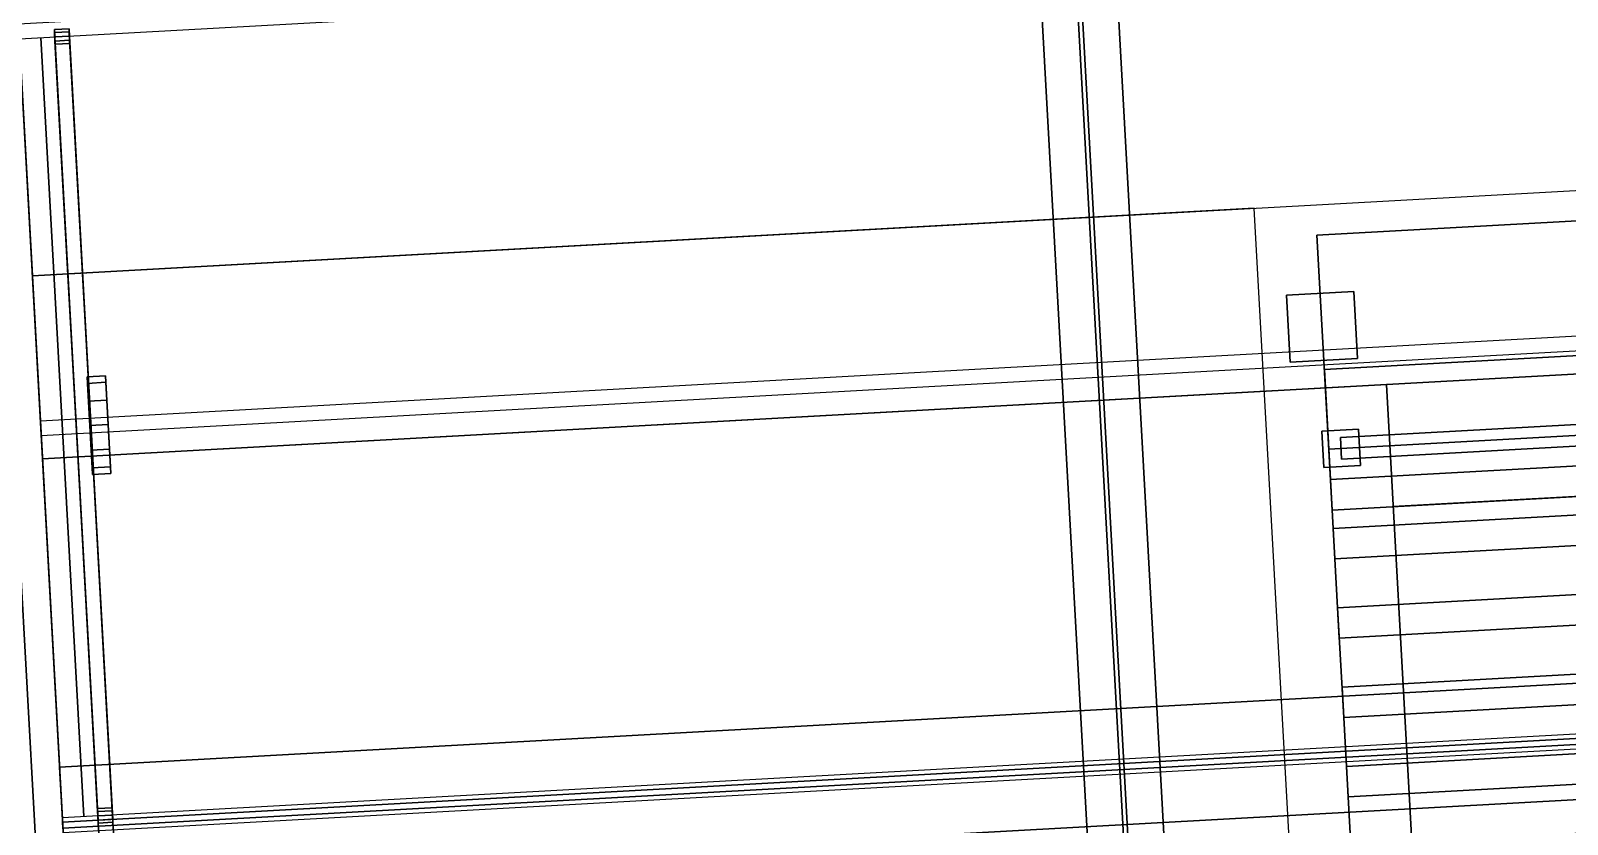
# Model space of a CAD drawing. Header units: millimetres. Extents: x -2005 to 6910, y -1718 to 7197.
# Drawn here: x -196 to 2315, y 2597 to 3895 of the extents above; entities that cross this region are included whole.
import ezdxf

# ---------------------------------------------------------------- set-up
doc = ezdxf.new("R2010")
doc.units = ezdxf.units.MM
for name, color, linetype in [('embedded_beam_4', 7, 'Continuous'), ('embedded_beam_5', 7, 'Continuous'), ('embedded_beam_6', 7, 'Continuous'), ('exposed_roof_member', 7, 'Continuous'), ('fourth_floor_steel_deck', 7, 'Continuous'), ('hatch_ladder', 7, 'Continuous'), ('open_roof_hatch', 7, 'Continuous'), ('primary_fourth_floor_floor_EW', 7, 'Continuous'), ('roof_cable_tray', 7, 'Continuous'), ('roof_parapet', 7, 'Continuous'), ('roof_slab', 7, 'Continuous'), ('tank_bosses_W', 7, 'Continuous'), ('tank_panels_W', 7, 'Continuous'), ('tank_ribs_W', 7, 'Continuous'), ('timber_access_frame', 7, 'Continuous'), ('timber_landing', 7, 'Continuous'), ('timber_stair_treads', 7, 'Continuous')]:
    doc.layers.add(name, color=color, linetype=linetype)

msp = doc.modelspace()

# ---------------------------------------------------------------- linework, layer by layer
at = {"layer": 'embedded_beam_4'}
msp.add_3dface([(-142.9, 2584.1, 24820), (5049.2, 2871.1, 24820), (5047.9, 2895.1, 24820), (-144.2, 2608, 24820)], dxfattribs=at)
at = {"layer": 'embedded_beam_5'}
msp.add_3dface([(-178.8, 3233.1, 24820), (5013.3, 3520.1, 24820), (5012, 3544.1, 24820), (-180.1, 3257, 24820)], dxfattribs=at)
at = {"layer": 'embedded_beam_6'}
msp.add_3dface([(-214.6, 3882.1, 24820), (4977.4, 4169.1, 24820), (4976.1, 4193.1, 24820), (-216, 3906, 24820)], dxfattribs=at)
at = {"layer": 'exposed_roof_member'}
for points in [[(1668.3, 92.2, 24682), (1793.1, 99.1, 24682), (1506, 5291.2, 24682), (1381.2, 5284.3, 24682)], [(1793.1, 99.1, 24673), (1668.3, 92.2, 24673), (1381.2, 5284.3, 24673), (1506, 5291.2, 24673)], [(1668.3, 92.2, 24825), (1793.1, 99.1, 24825), (1506, 5291.2, 24825), (1381.2, 5284.3, 24825)], [(1793.1, 99.1, 24816), (1668.3, 92.2, 24816), (1381.2, 5284.3, 24816), (1506, 5291.2, 24816)], [(1668.3, 92.2, 24673), (1668.3, 92.2, 24682), (1381.2, 5284.3, 24682), (1381.2, 5284.3, 24673)], [(1668.3, 92.2, 24816), (1668.3, 92.2, 24825), (1381.2, 5284.3, 24825), (1381.2, 5284.3, 24816)], [(1727.2, 95.5, 24816), (1734.2, 95.9, 24816), (1447.1, 5288, 24816), (1440.1, 5287.6, 24816)], [(1734.2, 95.9, 24682), (1727.2, 95.5, 24682), (1440.1, 5287.6, 24682), (1447.1, 5288, 24682)], [(1727.2, 95.5, 24682), (1727.2, 95.5, 24816), (1440.1, 5287.6, 24816), (1440.1, 5287.6, 24682)], [(1734.2, 95.9, 24816), (1734.2, 95.9, 24682), (1447.1, 5288, 24682), (1447.1, 5288, 24816)], [(1793.1, 99.1, 24682), (1793.1, 99.1, 24673), (1506, 5291.2, 24673), (1506, 5291.2, 24682)], [(1793.1, 99.1, 24825), (1793.1, 99.1, 24816), (1506, 5291.2, 24816), (1506, 5291.2, 24825)]]:
    msp.add_3dface(points, dxfattribs=at)
at = {"layer": 'fourth_floor_steel_deck'}
for points in [[(-193.2, 3494.7, 20725), (4998.8, 3781.7, 20725), (4905, 5479.1, 20725), (-287.1, 5192.1, 20725)], [(-93.9, 1697.4, 20725), (1903.1, 1807.8, 20725), (1803.7, 3605.1, 20725), (-193.2, 3494.7, 20725)]]:
    msp.add_3dface(points, dxfattribs=at)
at = {"layer": 'hatch_ladder'}
for points in [[(1944.7, 3229.8, 22742.5), (1946.6, 3194.8, 22742.5), (2975, 3251.7, 22742.5), (2973.1, 3286.6, 22742.5)], [(1946.6, 3194.8, 22707.5), (1944.7, 3229.8, 22707.5), (2973.1, 3286.6, 22707.5), (2975, 3251.7, 22707.5)], [(1944.7, 3229.8, 22707.5), (1944.7, 3229.8, 22742.5), (2973.1, 3286.6, 22742.5), (2973.1, 3286.6, 22707.5)], [(1944.7, 3229.8, 23022.5), (1946.6, 3194.8, 23022.5), (2975, 3251.7, 23022.5), (2973.1, 3286.6, 23022.5)], [(1946.6, 3194.8, 22987.5), (1944.7, 3229.8, 22987.5), (2973.1, 3286.6, 22987.5), (2975, 3251.7, 22987.5)], [(1944.7, 3229.8, 22987.5), (1944.7, 3229.8, 23022.5), (2973.1, 3286.6, 23022.5), (2973.1, 3286.6, 22987.5)], [(1944.7, 3229.8, 23302.5), (1946.6, 3194.8, 23302.5), (2975, 3251.7, 23302.5), (2973.1, 3286.6, 23302.5)], [(1946.6, 3194.8, 23267.5), (1944.7, 3229.8, 23267.5), (2973.1, 3286.6, 23267.5), (2975, 3251.7, 23267.5)], [(1944.7, 3229.8, 23267.5), (1944.7, 3229.8, 23302.5), (2973.1, 3286.6, 23302.5), (2973.1, 3286.6, 23267.5)], [(1944.7, 3229.8, 23582.5), (1946.6, 3194.8, 23582.5), (2975, 3251.7, 23582.5), (2973.1, 3286.6, 23582.5)], [(1946.6, 3194.8, 23547.5), (1944.7, 3229.8, 23547.5), (2973.1, 3286.6, 23547.5), (2975, 3251.7, 23547.5)], [(1944.7, 3229.8, 23547.5), (1944.7, 3229.8, 23582.5), (2973.1, 3286.6, 23582.5), (2973.1, 3286.6, 23547.5)], [(1944.7, 3229.8, 23862.5), (1946.6, 3194.8, 23862.5), (2975, 3251.7, 23862.5), (2973.1, 3286.6, 23862.5)], [(1946.6, 3194.8, 23827.5), (1944.7, 3229.8, 23827.5), (2973.1, 3286.6, 23827.5), (2975, 3251.7, 23827.5)], [(1944.7, 3229.8, 23827.5), (1944.7, 3229.8, 23862.5), (2973.1, 3286.6, 23862.5), (2973.1, 3286.6, 23827.5)], [(1944.7, 3229.8, 24142.5), (1946.6, 3194.8, 24142.5), (2975, 3251.7, 24142.5), (2973.1, 3286.6, 24142.5)], [(1946.6, 3194.8, 24107.5), (1944.7, 3229.8, 24107.5), (2973.1, 3286.6, 24107.5), (2975, 3251.7, 24107.5)], [(1944.7, 3229.8, 24107.5), (1944.7, 3229.8, 24142.5), (2973.1, 3286.6, 24142.5), (2973.1, 3286.6, 24107.5)], [(1944.7, 3229.8, 24422.5), (1946.6, 3194.8, 24422.5), (2975, 3251.7, 24422.5), (2973.1, 3286.6, 24422.5)], [(1946.6, 3194.8, 24387.5), (1944.7, 3229.8, 24387.5), (2973.1, 3286.6, 24387.5), (2975, 3251.7, 24387.5)], [(1944.7, 3229.8, 24387.5), (1944.7, 3229.8, 24422.5), (2973.1, 3286.6, 24422.5), (2973.1, 3286.6, 24387.5)], [(1944.7, 3229.8, 24702.5), (1946.6, 3194.8, 24702.5), (2975, 3251.7, 24702.5), (2973.1, 3286.6, 24702.5)], [(1946.6, 3194.8, 24667.5), (1944.7, 3229.8, 24667.5), (2973.1, 3286.6, 24667.5), (2975, 3251.7, 24667.5)], [(1944.7, 3229.8, 24667.5), (1944.7, 3229.8, 24702.5), (2973.1, 3286.6, 24702.5), (2973.1, 3286.6, 24667.5)], [(1944.7, 3229.8, 24982.5), (1946.6, 3194.8, 24982.5), (2975, 3251.7, 24982.5), (2973.1, 3286.6, 24982.5)], [(1946.6, 3194.8, 24947.5), (1944.7, 3229.8, 24947.5), (2973.1, 3286.6, 24947.5), (2975, 3251.7, 24947.5)], [(1944.7, 3229.8, 24947.5), (1944.7, 3229.8, 24982.5), (2973.1, 3286.6, 24982.5), (2973.1, 3286.6, 24947.5)], [(1917.3, 3180.7, 22575), (1914, 3240.6, 22575), (1973.9, 3243.9, 22575), (1977.2, 3184, 22575)], [(1917.3, 3180.7, 25000), (1977.2, 3184, 25000), (1973.9, 3243.9, 25000), (1914, 3240.6, 25000)], [(1973.9, 3243.9, 22575), (1914, 3240.6, 22575), (1914, 3240.6, 25000), (1973.9, 3243.9, 25000)], [(1914, 3240.6, 22575), (1917.3, 3180.7, 22575), (1917.3, 3180.7, 25000), (1914, 3240.6, 25000)], [(1946.6, 3194.8, 22742.5), (1946.6, 3194.8, 22707.5), (2975, 3251.7, 22707.5), (2975, 3251.7, 22742.5)], [(1946.6, 3194.8, 23022.5), (1946.6, 3194.8, 22987.5), (2975, 3251.7, 22987.5), (2975, 3251.7, 23022.5)], [(1946.6, 3194.8, 23302.5), (1946.6, 3194.8, 23267.5), (2975, 3251.7, 23267.5), (2975, 3251.7, 23302.5)], [(1946.6, 3194.8, 23582.5), (1946.6, 3194.8, 23547.5), (2975, 3251.7, 23547.5), (2975, 3251.7, 23582.5)], [(1946.6, 3194.8, 23862.5), (1946.6, 3194.8, 23827.5), (2975, 3251.7, 23827.5), (2975, 3251.7, 23862.5)], [(1946.6, 3194.8, 24142.5), (1946.6, 3194.8, 24107.5), (2975, 3251.7, 24107.5), (2975, 3251.7, 24142.5)], [(1946.6, 3194.8, 24422.5), (1946.6, 3194.8, 24387.5), (2975, 3251.7, 24387.5), (2975, 3251.7, 24422.5)], [(1946.6, 3194.8, 24702.5), (1946.6, 3194.8, 24667.5), (2975, 3251.7, 24667.5), (2975, 3251.7, 24702.5)], [(1946.6, 3194.8, 24982.5), (1946.6, 3194.8, 24947.5), (2975, 3251.7, 24947.5), (2975, 3251.7, 24982.5)], [(1977.2, 3184, 22575), (1973.9, 3243.9, 22575), (1973.9, 3243.9, 25000), (1977.2, 3184, 25000)], [(1944.7, 3229.8, 22742.5), (1944.7, 3229.8, 22707.5), (1946.6, 3194.8, 22707.5), (1946.6, 3194.8, 22742.5)], [(1944.7, 3229.8, 23022.5), (1944.7, 3229.8, 22987.5), (1946.6, 3194.8, 22987.5), (1946.6, 3194.8, 23022.5)], [(1944.7, 3229.8, 23302.5), (1944.7, 3229.8, 23267.5), (1946.6, 3194.8, 23267.5), (1946.6, 3194.8, 23302.5)], [(1944.7, 3229.8, 23582.5), (1944.7, 3229.8, 23547.5), (1946.6, 3194.8, 23547.5), (1946.6, 3194.8, 23582.5)], [(1944.7, 3229.8, 23862.5), (1944.7, 3229.8, 23827.5), (1946.6, 3194.8, 23827.5), (1946.6, 3194.8, 23862.5)], [(1944.7, 3229.8, 24142.5), (1944.7, 3229.8, 24107.5), (1946.6, 3194.8, 24107.5), (1946.6, 3194.8, 24142.5)], [(1944.7, 3229.8, 24422.5), (1944.7, 3229.8, 24387.5), (1946.6, 3194.8, 24387.5), (1946.6, 3194.8, 24422.5)], [(1944.7, 3229.8, 24702.5), (1944.7, 3229.8, 24667.5), (1946.6, 3194.8, 24667.5), (1946.6, 3194.8, 24702.5)], [(1944.7, 3229.8, 24982.5), (1944.7, 3229.8, 24947.5), (1946.6, 3194.8, 24947.5), (1946.6, 3194.8, 24982.5)], [(1917.3, 3180.7, 22575), (1977.2, 3184, 22575), (1977.2, 3184, 25000), (1917.3, 3180.7, 25000)]]:
    msp.add_3dface(points, dxfattribs=at)
at = {"layer": 'open_roof_hatch'}
msp.add_3dface([(2097.3, 1918.7, 25030), (3095.7, 1973.9, 25030), (3029.5, 3172.1, 26200), (2031, 3116.9, 26200)], dxfattribs=at)
at = {"layer": 'primary_fourth_floor_floor_EW'}
for points in [[(-148.8, 2690.9, 20235), (-138.3, 2501.2, 20235), (5053.8, 2788.3, 20235), (5043.3, 2978, 20235)], [(-138.3, 2501.2, 20215), (-148.8, 2690.9, 20215), (5043.3, 2978, 20215), (5053.8, 2788.3, 20215)], [(-148.8, 2690.9, 20215), (-148.8, 2690.9, 20235), (5043.3, 2978, 20235), (5043.3, 2978, 20215)], [(-148.8, 2690.9, 20725), (-138.3, 2501.2, 20725), (5053.8, 2788.3, 20725), (5043.3, 2978, 20725)], [(-138.3, 2501.2, 20705), (-148.8, 2690.9, 20705), (5043.3, 2978, 20705), (5053.8, 2788.3, 20705)], [(-148.8, 2690.9, 20705), (-148.8, 2690.9, 20725), (5043.3, 2978, 20725), (5043.3, 2978, 20705)], [(-143.8, 2601, 20705), (-143.3, 2591, 20705), (5048.8, 2878.1, 20705), (5048.3, 2888.1, 20705)], [(-143.3, 2591, 20235), (-143.8, 2601, 20235), (5048.3, 2888.1, 20235), (5048.8, 2878.1, 20235)], [(-143.8, 2601, 20235), (-143.8, 2601, 20705), (5048.3, 2888.1, 20705), (5048.3, 2888.1, 20235)], [(-143.3, 2591, 20705), (-143.3, 2591, 20235), (5048.8, 2878.1, 20235), (5048.8, 2878.1, 20705)], [(-138.3, 2501.2, 20235), (-138.3, 2501.2, 20215), (5053.8, 2788.3, 20215), (5053.8, 2788.3, 20235)], [(-138.3, 2501.2, 20725), (-138.3, 2501.2, 20705), (5053.8, 2788.3, 20705), (5053.8, 2788.3, 20725)], [(-148.8, 2690.9, 20235), (-148.8, 2690.9, 20215), (-138.3, 2501.2, 20215), (-138.3, 2501.2, 20235)], [(-148.8, 2690.9, 20725), (-148.8, 2690.9, 20705), (-138.3, 2501.2, 20705), (-138.3, 2501.2, 20725)], [(-143.8, 2601, 20705), (-143.8, 2601, 20235), (-143.3, 2591, 20235), (-143.3, 2591, 20705)]]:
    msp.add_3dface(points, dxfattribs=at)
at = {"layer": 'roof_cable_tray'}
for points in [[(-340, 5315.3, 25137.5), (-499.7, 5306.5, 25137.5), (-198.7, -137.2, 25137.5), (-39, -128.3, 25137.5)], [(-499.7, 5306.5, 25062.5), (-340, 5315.3, 25062.5), (-39, -128.3, 25062.5), (-198.7, -137.2, 25062.5)], [(-340, 5315.3, 25062.5), (-340, 5315.3, 25137.5), (-39, -128.3, 25137.5), (-39, -128.3, 25062.5)]]:
    msp.add_3dface(points, dxfattribs=at)
at = {"layer": 'roof_parapet'}
for points in [[(-649, -35.9, 25000), (-936.1, 5156.2, 25000), (-287.1, 5192.1, 25000), (0, 0, 25000)], [(-649, -35.9, 25550), (0, 0, 25550), (-287.1, 5192.1, 25550), (-936.1, 5156.2, 25550)], [(0, 0, 25000), (-287.1, 5192.1, 25000), (-287.1, 5192.1, 25550), (0, 0, 25550)]]:
    msp.add_3dface(points, dxfattribs=at)
at = {"layer": 'roof_slab'}
for points in [[(-176.7, 3195.1, 24825), (-287.1, 5192.1, 24825), (4905, 5479.1, 24825), (5015.4, 3482.2, 24825)], [(-176.7, 3195.1, 25000), (5015.4, 3482.2, 25000), (4905, 5479.1, 25000), (-287.1, 5192.1, 25000)], [(-287.1, 5192.1, 24825), (-176.7, 3195.1, 24825), (-176.7, 3195.1, 25000), (-287.1, 5192.1, 25000)], [(-176.7, 3195.1, 24825), (5015.4, 3482.2, 24825), (5015.4, 3482.2, 25000), (-176.7, 3195.1, 25000)], [(-99.4, 1797.3, 24825), (-176.7, 3195.1, 24825), (2020, 3316.6, 24825), (2097.3, 1918.7, 24825)], [(-99.4, 1797.3, 25000), (2097.3, 1918.7, 25000), (2020, 3316.6, 25000), (-176.7, 3195.1, 25000)], [(2020, 3316.6, 24825), (-176.7, 3195.1, 24825), (-176.7, 3195.1, 25000), (2020, 3316.6, 25000)], [(2097.3, 1918.7, 24825), (2020, 3316.6, 24825), (2020, 3316.6, 25000), (2097.3, 1918.7, 25000)], [(-176.7, 3195.1, 24825), (-99.4, 1797.3, 24825), (-99.4, 1797.3, 25000), (-176.7, 3195.1, 25000)]]:
    msp.add_3dface(points, dxfattribs=at)
at = {"layer": 'tank_bosses_W'}
for points in [[(-103.4, 3318.6, 21147.5), (-104, 3329.3, 21187.5), (-74, 3331, 21187.5), (-73.4, 3320.3, 21147.5)], [(-104, 3329.3, 21187.5), (-103.4, 3318.6, 21227.5), (-73.4, 3320.3, 21227.5), (-74, 3331, 21187.5)], [(-103.4, 3318.6, 22072.5), (-104, 3329.3, 22112.5), (-74, 3331, 22112.5), (-73.4, 3320.3, 22072.5)], [(-104, 3329.3, 22112.5), (-103.4, 3318.6, 22152.5), (-73.4, 3320.3, 22152.5), (-74, 3331, 22112.5)], [(-103.4, 3318.6, 22997.5), (-104, 3329.3, 23037.5), (-74, 3331, 23037.5), (-73.4, 3320.3, 22997.5)], [(-104, 3329.3, 23037.5), (-103.4, 3318.6, 23077.5), (-73.4, 3320.3, 23077.5), (-74, 3331, 23037.5)], [(-103.4, 3318.6, 23922.5), (-104, 3329.3, 23962.5), (-74, 3331, 23962.5), (-73.4, 3320.3, 23922.5)], [(-104, 3329.3, 23962.5), (-103.4, 3318.6, 24002.5), (-73.4, 3320.3, 24002.5), (-74, 3331, 23962.5)], [(-95.7, 3180.3, 21227.5), (-103.4, 3318.6, 21227.5), (-104, 3329.3, 21187.5)], [(-95.7, 3180.3, 21227.5), (-104, 3329.3, 21187.5), (-103.4, 3318.6, 21147.5)], [(-95.7, 3180.3, 22152.5), (-103.4, 3318.6, 22152.5), (-104, 3329.3, 22112.5)], [(-95.7, 3180.3, 22152.5), (-104, 3329.3, 22112.5), (-103.4, 3318.6, 22072.5)], [(-95.7, 3180.3, 23077.5), (-103.4, 3318.6, 23077.5), (-104, 3329.3, 23037.5)], [(-95.7, 3180.3, 23077.5), (-104, 3329.3, 23037.5), (-103.4, 3318.6, 22997.5)], [(-95.7, 3180.3, 24002.5), (-103.4, 3318.6, 24002.5), (-104, 3329.3, 23962.5)], [(-95.7, 3180.3, 24002.5), (-104, 3329.3, 23962.5), (-103.4, 3318.6, 23922.5)], [(-101.8, 3289.4, 21118.2), (-103.4, 3318.6, 21147.5), (-73.4, 3320.3, 21147.5), (-71.8, 3291.1, 21118.2)], [(-103.4, 3318.6, 21227.5), (-101.8, 3289.4, 21256.8), (-71.8, 3291.1, 21256.8), (-73.4, 3320.3, 21227.5)], [(-101.8, 3289.4, 22043.2), (-103.4, 3318.6, 22072.5), (-73.4, 3320.3, 22072.5), (-71.8, 3291.1, 22043.2)], [(-103.4, 3318.6, 22152.5), (-101.8, 3289.4, 22181.8), (-71.8, 3291.1, 22181.8), (-73.4, 3320.3, 22152.5)], [(-101.8, 3289.4, 22968.2), (-103.4, 3318.6, 22997.5), (-73.4, 3320.3, 22997.5), (-71.8, 3291.1, 22968.2)], [(-103.4, 3318.6, 23077.5), (-101.8, 3289.4, 23106.8), (-71.8, 3291.1, 23106.8), (-73.4, 3320.3, 23077.5)], [(-101.8, 3289.4, 23893.2), (-103.4, 3318.6, 23922.5), (-73.4, 3320.3, 23922.5), (-71.8, 3291.1, 23893.2)], [(-103.4, 3318.6, 24002.5), (-101.8, 3289.4, 24031.8), (-71.8, 3291.1, 24031.8), (-73.4, 3320.3, 24002.5)], [(-95.7, 3180.3, 21227.5), (-101.8, 3289.4, 21256.8), (-103.4, 3318.6, 21227.5)], [(-95.7, 3180.3, 21227.5), (-103.4, 3318.6, 21147.5), (-101.8, 3289.4, 21118.2)], [(-95.7, 3180.3, 22152.5), (-101.8, 3289.4, 22181.8), (-103.4, 3318.6, 22152.5)], [(-95.7, 3180.3, 22152.5), (-103.4, 3318.6, 22072.5), (-101.8, 3289.4, 22043.2)], [(-95.7, 3180.3, 23077.5), (-101.8, 3289.4, 23106.8), (-103.4, 3318.6, 23077.5)], [(-95.7, 3180.3, 23077.5), (-103.4, 3318.6, 22997.5), (-101.8, 3289.4, 22968.2)], [(-95.7, 3180.3, 24002.5), (-101.8, 3289.4, 24031.8), (-103.4, 3318.6, 24002.5)], [(-95.7, 3180.3, 24002.5), (-103.4, 3318.6, 23922.5), (-101.8, 3289.4, 23893.2)], [(-65.2, 3171.2, 21187.5), (-73.4, 3320.3, 21147.5), (-74, 3331, 21187.5)], [(-65.2, 3171.2, 21187.5), (-74, 3331, 21187.5), (-73.4, 3320.3, 21227.5)], [(-65.2, 3171.2, 22112.5), (-73.4, 3320.3, 22072.5), (-74, 3331, 22112.5)], [(-65.2, 3171.2, 22112.5), (-74, 3331, 22112.5), (-73.4, 3320.3, 22152.5)], [(-65.2, 3171.2, 23037.5), (-73.4, 3320.3, 22997.5), (-74, 3331, 23037.5)], [(-65.2, 3171.2, 23037.5), (-74, 3331, 23037.5), (-73.4, 3320.3, 23077.5)], [(-65.2, 3171.2, 23962.5), (-73.4, 3320.3, 23922.5), (-74, 3331, 23962.5)], [(-65.2, 3171.2, 23962.5), (-74, 3331, 23962.5), (-73.4, 3320.3, 24002.5)], [(-65.2, 3171.2, 21187.5), (-71.8, 3291.1, 21118.2), (-73.4, 3320.3, 21147.5)], [(-65.2, 3171.2, 21187.5), (-73.4, 3320.3, 21227.5), (-71.8, 3291.1, 21256.8)], [(-65.2, 3171.2, 22112.5), (-71.8, 3291.1, 22043.2), (-73.4, 3320.3, 22072.5)], [(-65.2, 3171.2, 22112.5), (-73.4, 3320.3, 22152.5), (-71.8, 3291.1, 22181.8)], [(-65.2, 3171.2, 23037.5), (-71.8, 3291.1, 22968.2), (-73.4, 3320.3, 22997.5)], [(-65.2, 3171.2, 23037.5), (-73.4, 3320.3, 23077.5), (-71.8, 3291.1, 23106.8)], [(-65.2, 3171.2, 23962.5), (-71.8, 3291.1, 23893.2), (-73.4, 3320.3, 23922.5)], [(-65.2, 3171.2, 23962.5), (-73.4, 3320.3, 24002.5), (-71.8, 3291.1, 24031.8)], [(-99.5, 3249.5, 21107.5), (-101.8, 3289.4, 21118.2), (-71.8, 3291.1, 21118.2), (-69.6, 3251.1, 21107.5)], [(-101.8, 3289.4, 21256.8), (-99.5, 3249.5, 21267.5), (-69.6, 3251.1, 21267.5), (-71.8, 3291.1, 21256.8)], [(-99.5, 3249.5, 22032.5), (-101.8, 3289.4, 22043.2), (-71.8, 3291.1, 22043.2), (-69.6, 3251.1, 22032.5)], [(-101.8, 3289.4, 22181.8), (-99.5, 3249.5, 22192.5), (-69.6, 3251.1, 22192.5), (-71.8, 3291.1, 22181.8)], [(-99.5, 3249.5, 22957.5), (-101.8, 3289.4, 22968.2), (-71.8, 3291.1, 22968.2), (-69.6, 3251.1, 22957.5)], [(-101.8, 3289.4, 23106.8), (-99.5, 3249.5, 23117.5), (-69.6, 3251.1, 23117.5), (-71.8, 3291.1, 23106.8)], [(-99.5, 3249.5, 23882.5), (-101.8, 3289.4, 23893.2), (-71.8, 3291.1, 23893.2), (-69.6, 3251.1, 23882.5)], [(-101.8, 3289.4, 24031.8), (-99.5, 3249.5, 24042.5), (-69.6, 3251.1, 24042.5), (-71.8, 3291.1, 24031.8)], [(-65.2, 3171.2, 21187.5), (-69.6, 3251.1, 21107.5), (-71.8, 3291.1, 21118.2)], [(-65.2, 3171.2, 21187.5), (-71.8, 3291.1, 21256.8), (-69.6, 3251.1, 21267.5)], [(-65.2, 3171.2, 22112.5), (-69.6, 3251.1, 22032.5), (-71.8, 3291.1, 22043.2)], [(-65.2, 3171.2, 22112.5), (-71.8, 3291.1, 22181.8), (-69.6, 3251.1, 22192.5)], [(-65.2, 3171.2, 23037.5), (-69.6, 3251.1, 22957.5), (-71.8, 3291.1, 22968.2)], [(-65.2, 3171.2, 23037.5), (-71.8, 3291.1, 23106.8), (-69.6, 3251.1, 23117.5)], [(-65.2, 3171.2, 23962.5), (-69.6, 3251.1, 23882.5), (-71.8, 3291.1, 23893.2)], [(-65.2, 3171.2, 23962.5), (-71.8, 3291.1, 24031.8), (-69.6, 3251.1, 24042.5)], [(-95.7, 3180.3, 21227.5), (-99.5, 3249.5, 21267.5), (-101.8, 3289.4, 21256.8)], [(-95.7, 3180.3, 21227.5), (-101.8, 3289.4, 21118.2), (-99.5, 3249.5, 21107.5)], [(-95.7, 3180.3, 22152.5), (-99.5, 3249.5, 22192.5), (-101.8, 3289.4, 22181.8)], [(-95.7, 3180.3, 22152.5), (-101.8, 3289.4, 22043.2), (-99.5, 3249.5, 22032.5)], [(-95.7, 3180.3, 23077.5), (-99.5, 3249.5, 23117.5), (-101.8, 3289.4, 23106.8)], [(-95.7, 3180.3, 23077.5), (-101.8, 3289.4, 22968.2), (-99.5, 3249.5, 22957.5)], [(-95.7, 3180.3, 24002.5), (-99.5, 3249.5, 24042.5), (-101.8, 3289.4, 24031.8)], [(-95.7, 3180.3, 24002.5), (-101.8, 3289.4, 23893.2), (-99.5, 3249.5, 23882.5)], [(-97.3, 3209.5, 21118.2), (-99.5, 3249.5, 21107.5), (-69.6, 3251.1, 21107.5), (-67.4, 3211.2, 21118.2)], [(-99.5, 3249.5, 21267.5), (-97.3, 3209.5, 21256.8), (-67.4, 3211.2, 21256.8), (-69.6, 3251.1, 21267.5)], [(-97.3, 3209.5, 22043.2), (-99.5, 3249.5, 22032.5), (-69.6, 3251.1, 22032.5), (-67.4, 3211.2, 22043.2)], [(-99.5, 3249.5, 22192.5), (-97.3, 3209.5, 22181.8), (-67.4, 3211.2, 22181.8), (-69.6, 3251.1, 22192.5)], [(-97.3, 3209.5, 22968.2), (-99.5, 3249.5, 22957.5), (-69.6, 3251.1, 22957.5), (-67.4, 3211.2, 22968.2)], [(-99.5, 3249.5, 23117.5), (-97.3, 3209.5, 23106.8), (-67.4, 3211.2, 23106.8), (-69.6, 3251.1, 23117.5)], [(-97.3, 3209.5, 23893.2), (-99.5, 3249.5, 23882.5), (-69.6, 3251.1, 23882.5), (-67.4, 3211.2, 23893.2)], [(-99.5, 3249.5, 24042.5), (-97.3, 3209.5, 24031.8), (-67.4, 3211.2, 24031.8), (-69.6, 3251.1, 24042.5)], [(-95.7, 3180.3, 21227.5), (-97.3, 3209.5, 21256.8), (-99.5, 3249.5, 21267.5)], [(-95.7, 3180.3, 21227.5), (-99.5, 3249.5, 21107.5), (-97.3, 3209.5, 21118.2)], [(-95.7, 3180.3, 22152.5), (-97.3, 3209.5, 22181.8), (-99.5, 3249.5, 22192.5)], [(-95.7, 3180.3, 22152.5), (-99.5, 3249.5, 22032.5), (-97.3, 3209.5, 22043.2)], [(-95.7, 3180.3, 23077.5), (-97.3, 3209.5, 23106.8), (-99.5, 3249.5, 23117.5)], [(-95.7, 3180.3, 23077.5), (-99.5, 3249.5, 22957.5), (-97.3, 3209.5, 22968.2)], [(-95.7, 3180.3, 24002.5), (-97.3, 3209.5, 24031.8), (-99.5, 3249.5, 24042.5)], [(-95.7, 3180.3, 24002.5), (-99.5, 3249.5, 23882.5), (-97.3, 3209.5, 23893.2)], [(-65.2, 3171.2, 21187.5), (-67.4, 3211.2, 21118.2), (-69.6, 3251.1, 21107.5)], [(-65.2, 3171.2, 21187.5), (-69.6, 3251.1, 21267.5), (-67.4, 3211.2, 21256.8)], [(-65.2, 3171.2, 22112.5), (-67.4, 3211.2, 22043.2), (-69.6, 3251.1, 22032.5)], [(-65.2, 3171.2, 22112.5), (-69.6, 3251.1, 22192.5), (-67.4, 3211.2, 22181.8)], [(-65.2, 3171.2, 23037.5), (-67.4, 3211.2, 22968.2), (-69.6, 3251.1, 22957.5)], [(-65.2, 3171.2, 23037.5), (-69.6, 3251.1, 23117.5), (-67.4, 3211.2, 23106.8)], [(-65.2, 3171.2, 23962.5), (-67.4, 3211.2, 23893.2), (-69.6, 3251.1, 23882.5)], [(-65.2, 3171.2, 23962.5), (-69.6, 3251.1, 24042.5), (-67.4, 3211.2, 24031.8)], [(-95.7, 3180.3, 21147.5), (-97.3, 3209.5, 21118.2), (-67.4, 3211.2, 21118.2), (-65.8, 3181.9, 21147.5)], [(-97.3, 3209.5, 21256.8), (-95.7, 3180.3, 21227.5), (-65.8, 3181.9, 21227.5), (-67.4, 3211.2, 21256.8)], [(-95.7, 3180.3, 22072.5), (-97.3, 3209.5, 22043.2), (-67.4, 3211.2, 22043.2), (-65.8, 3181.9, 22072.5)], [(-97.3, 3209.5, 22181.8), (-95.7, 3180.3, 22152.5), (-65.8, 3181.9, 22152.5), (-67.4, 3211.2, 22181.8)], [(-95.7, 3180.3, 22997.5), (-97.3, 3209.5, 22968.2), (-67.4, 3211.2, 22968.2), (-65.8, 3181.9, 22997.5)], [(-97.3, 3209.5, 23106.8), (-95.7, 3180.3, 23077.5), (-65.8, 3181.9, 23077.5), (-67.4, 3211.2, 23106.8)], [(-95.7, 3180.3, 23922.5), (-97.3, 3209.5, 23893.2), (-67.4, 3211.2, 23893.2), (-65.8, 3181.9, 23922.5)], [(-97.3, 3209.5, 24031.8), (-95.7, 3180.3, 24002.5), (-65.8, 3181.9, 24002.5), (-67.4, 3211.2, 24031.8)], [(-95.7, 3180.3, 21227.5), (-97.3, 3209.5, 21118.2), (-95.7, 3180.3, 21147.5)], [(-95.7, 3180.3, 22152.5), (-97.3, 3209.5, 22043.2), (-95.7, 3180.3, 22072.5)], [(-95.7, 3180.3, 23077.5), (-97.3, 3209.5, 22968.2), (-95.7, 3180.3, 22997.5)], [(-95.7, 3180.3, 24002.5), (-97.3, 3209.5, 23893.2), (-95.7, 3180.3, 23922.5)], [(-65.2, 3171.2, 21187.5), (-65.8, 3181.9, 21147.5), (-67.4, 3211.2, 21118.2)], [(-65.2, 3171.2, 21187.5), (-67.4, 3211.2, 21256.8), (-65.8, 3181.9, 21227.5)], [(-65.2, 3171.2, 22112.5), (-65.8, 3181.9, 22072.5), (-67.4, 3211.2, 22043.2)], [(-65.2, 3171.2, 22112.5), (-67.4, 3211.2, 22181.8), (-65.8, 3181.9, 22152.5)], [(-65.2, 3171.2, 23037.5), (-65.8, 3181.9, 22997.5), (-67.4, 3211.2, 22968.2)], [(-65.2, 3171.2, 23037.5), (-67.4, 3211.2, 23106.8), (-65.8, 3181.9, 23077.5)], [(-65.2, 3171.2, 23962.5), (-65.8, 3181.9, 23922.5), (-67.4, 3211.2, 23893.2)], [(-65.2, 3171.2, 23962.5), (-67.4, 3211.2, 24031.8), (-65.8, 3181.9, 24002.5)], [(-95.1, 3169.6, 21187.5), (-95.7, 3180.3, 21147.5), (-65.8, 3181.9, 21147.5), (-65.2, 3171.2, 21187.5)], [(-95.7, 3180.3, 21227.5), (-95.1, 3169.6, 21187.5), (-65.2, 3171.2, 21187.5), (-65.8, 3181.9, 21227.5)], [(-95.1, 3169.6, 22112.5), (-95.7, 3180.3, 22072.5), (-65.8, 3181.9, 22072.5), (-65.2, 3171.2, 22112.5)], [(-95.7, 3180.3, 22152.5), (-95.1, 3169.6, 22112.5), (-65.2, 3171.2, 22112.5), (-65.8, 3181.9, 22152.5)], [(-95.1, 3169.6, 23037.5), (-95.7, 3180.3, 22997.5), (-65.8, 3181.9, 22997.5), (-65.2, 3171.2, 23037.5)], [(-95.7, 3180.3, 23077.5), (-95.1, 3169.6, 23037.5), (-65.2, 3171.2, 23037.5), (-65.8, 3181.9, 23077.5)], [(-95.1, 3169.6, 23962.5), (-95.7, 3180.3, 23922.5), (-65.8, 3181.9, 23922.5), (-65.2, 3171.2, 23962.5)], [(-95.7, 3180.3, 24002.5), (-95.1, 3169.6, 23962.5), (-65.2, 3171.2, 23962.5), (-65.8, 3181.9, 24002.5)], [(-95.7, 3180.3, 21227.5), (-95.7, 3180.3, 21147.5), (-95.1, 3169.6, 21187.5)], [(-95.7, 3180.3, 22152.5), (-95.7, 3180.3, 22072.5), (-95.1, 3169.6, 22112.5)], [(-95.7, 3180.3, 23077.5), (-95.7, 3180.3, 22997.5), (-95.1, 3169.6, 23037.5)], [(-95.7, 3180.3, 24002.5), (-95.7, 3180.3, 23922.5), (-95.1, 3169.6, 23962.5)]]:
    msp.add_3dface(points, dxfattribs=at)
at = {"layer": 'tank_panels_W'}
for points in [[(-179.7, 3884, 20737), (-109.3, 2609.9, 20737), (-109.3, 2609.9, 21638), (-179.7, 3884, 21638)], [(-179.7, 3884, 21662), (-109.3, 2609.9, 21662), (-109.3, 2609.9, 22563), (-179.7, 3884, 22563)], [(-179.7, 3884, 22587), (-109.3, 2609.9, 22587), (-109.3, 2609.9, 23488), (-179.7, 3884, 23488)], [(-179.7, 3884, 23512), (-109.3, 2609.9, 23512), (-109.3, 2609.9, 24413), (-179.7, 3884, 24413)]]:
    msp.add_3dface(points, dxfattribs=at)
at = {"layer": 'tank_ribs_W'}
for points in [[(-157.4, 3897.3, 21638), (-156.1, 3873.3, 21638), (-132.1, 3874.6, 21638), (-133.4, 3898.6, 21638)], [(-157.4, 3897.3, 20737), (-133.4, 3898.6, 20737), (-132.1, 3874.6, 20737), (-156.1, 3873.3, 20737)], [(-157.4, 3897.3, 22563), (-156.1, 3873.3, 22563), (-132.1, 3874.6, 22563), (-133.4, 3898.6, 22563)], [(-157.4, 3897.3, 21662), (-133.4, 3898.6, 21662), (-132.1, 3874.6, 21662), (-156.1, 3873.3, 21662)], [(-157.4, 3897.3, 23488), (-156.1, 3873.3, 23488), (-132.1, 3874.6, 23488), (-133.4, 3898.6, 23488)], [(-157.4, 3897.3, 22587), (-133.4, 3898.6, 22587), (-132.1, 3874.6, 22587), (-156.1, 3873.3, 22587)], [(-157.4, 3897.3, 24413), (-156.1, 3873.3, 24413), (-132.1, 3874.6, 24413), (-133.4, 3898.6, 24413)], [(-157.4, 3897.3, 23512), (-133.4, 3898.6, 23512), (-132.1, 3874.6, 23512), (-156.1, 3873.3, 23512)], [(-156.1, 3873.3, 21638), (-157.4, 3897.3, 21638), (-157.4, 3897.3, 20737), (-156.1, 3873.3, 20737)], [(-156.1, 3873.3, 22563), (-157.4, 3897.3, 22563), (-157.4, 3897.3, 21662), (-156.1, 3873.3, 21662)], [(-156.1, 3873.3, 23488), (-157.4, 3897.3, 23488), (-157.4, 3897.3, 22587), (-156.1, 3873.3, 22587)], [(-156.1, 3873.3, 24413), (-157.4, 3897.3, 24413), (-157.4, 3897.3, 23512), (-156.1, 3873.3, 23512)], [(-133.2, 3893.5, 20746.8), (-132.4, 3879.7, 20727.2), (-156.4, 3878.4, 20727.2), (-157.1, 3892.2, 20746.8)], [(-133.2, 3893.5, 20746.8), (-157.1, 3892.2, 20746.8), (-86.7, 2618.1, 21647.8), (-62.7, 2619.5, 21647.8)], [(-132.4, 3879.7, 21647.8), (-133.2, 3893.5, 21628.2), (-157.1, 3892.2, 21628.2), (-156.4, 3878.4, 21647.8)], [(-157.1, 3892.2, 21628.2), (-133.2, 3893.5, 21628.2), (-62.7, 2619.5, 20727.2), (-86.7, 2618.1, 20727.2)], [(-133.2, 3893.5, 21671.8), (-132.4, 3879.7, 21652.2), (-156.4, 3878.4, 21652.2), (-157.1, 3892.2, 21671.8)], [(-133.2, 3893.5, 21671.8), (-157.1, 3892.2, 21671.8), (-86.7, 2618.1, 22572.8), (-62.7, 2619.5, 22572.8)], [(-132.4, 3879.7, 22572.8), (-133.2, 3893.5, 22553.2), (-157.1, 3892.2, 22553.2), (-156.4, 3878.4, 22572.8)], [(-157.1, 3892.2, 22553.2), (-133.2, 3893.5, 22553.2), (-62.7, 2619.5, 21652.2), (-86.7, 2618.1, 21652.2)], [(-133.2, 3893.5, 22596.8), (-132.4, 3879.7, 22577.2), (-156.4, 3878.4, 22577.2), (-157.1, 3892.2, 22596.8)], [(-133.2, 3893.5, 22596.8), (-157.1, 3892.2, 22596.8), (-86.7, 2618.1, 23497.8), (-62.7, 2619.5, 23497.8)], [(-132.4, 3879.7, 23497.8), (-133.2, 3893.5, 23478.2), (-157.1, 3892.2, 23478.2), (-156.4, 3878.4, 23497.8)], [(-157.1, 3892.2, 23478.2), (-133.2, 3893.5, 23478.2), (-62.7, 2619.5, 22577.2), (-86.7, 2618.1, 22577.2)], [(-133.2, 3893.5, 23521.8), (-132.4, 3879.7, 23502.2), (-156.4, 3878.4, 23502.2), (-157.1, 3892.2, 23521.8)], [(-133.2, 3893.5, 23521.8), (-157.1, 3892.2, 23521.8), (-86.7, 2618.1, 24422.8), (-62.7, 2619.5, 24422.8)], [(-132.4, 3879.7, 24422.8), (-133.2, 3893.5, 24403.2), (-157.1, 3892.2, 24403.2), (-156.4, 3878.4, 24422.8)], [(-157.1, 3892.2, 24403.2), (-133.2, 3893.5, 24403.2), (-62.7, 2619.5, 23502.2), (-86.7, 2618.1, 23502.2)], [(-133.4, 3898.6, 21638), (-132.1, 3874.6, 21638), (-132.1, 3874.6, 20737), (-133.4, 3898.6, 20737)], [(-133.4, 3898.6, 22563), (-132.1, 3874.6, 22563), (-132.1, 3874.6, 21662), (-133.4, 3898.6, 21662)], [(-133.4, 3898.6, 23488), (-132.1, 3874.6, 23488), (-132.1, 3874.6, 22587), (-133.4, 3898.6, 22587)], [(-133.4, 3898.6, 24413), (-132.1, 3874.6, 24413), (-132.1, 3874.6, 23512), (-133.4, 3898.6, 23512)], [(-132.4, 3879.7, 20727.2), (-133.2, 3893.5, 20746.8), (-62.7, 2619.5, 21647.8), (-61.9, 2605.6, 21628.2)], [(-133.2, 3893.5, 21628.2), (-132.4, 3879.7, 21647.8), (-61.9, 2605.6, 20746.8), (-62.7, 2619.5, 20727.2)], [(-132.4, 3879.7, 21652.2), (-133.2, 3893.5, 21671.8), (-62.7, 2619.5, 22572.8), (-61.9, 2605.6, 22553.2)], [(-133.2, 3893.5, 22553.2), (-132.4, 3879.7, 22572.8), (-61.9, 2605.6, 21671.8), (-62.7, 2619.5, 21652.2)], [(-132.4, 3879.7, 22577.2), (-133.2, 3893.5, 22596.8), (-62.7, 2619.5, 23497.8), (-61.9, 2605.6, 23478.2)], [(-133.2, 3893.5, 23478.2), (-132.4, 3879.7, 23497.8), (-61.9, 2605.6, 22596.8), (-62.7, 2619.5, 22577.2)], [(-132.4, 3879.7, 23502.2), (-133.2, 3893.5, 23521.8), (-62.7, 2619.5, 24422.8), (-61.9, 2605.6, 24403.2)], [(-133.2, 3893.5, 24403.2), (-132.4, 3879.7, 24422.8), (-61.9, 2605.6, 23521.8), (-62.7, 2619.5, 23502.2)], [(-157.1, 3892.2, 20746.8), (-156.4, 3878.4, 20727.2), (-85.9, 2604.3, 21628.2), (-86.7, 2618.1, 21647.8)], [(-156.4, 3878.4, 21647.8), (-157.1, 3892.2, 21628.2), (-86.7, 2618.1, 20727.2), (-85.9, 2604.3, 20746.8)], [(-157.1, 3892.2, 21671.8), (-156.4, 3878.4, 21652.2), (-85.9, 2604.3, 22553.2), (-86.7, 2618.1, 22572.8)], [(-156.4, 3878.4, 22572.8), (-157.1, 3892.2, 22553.2), (-86.7, 2618.1, 21652.2), (-85.9, 2604.3, 21671.8)], [(-157.1, 3892.2, 22596.8), (-156.4, 3878.4, 22577.2), (-85.9, 2604.3, 23478.2), (-86.7, 2618.1, 23497.8)], [(-156.4, 3878.4, 23497.8), (-157.1, 3892.2, 23478.2), (-86.7, 2618.1, 22577.2), (-85.9, 2604.3, 22596.8)], [(-157.1, 3892.2, 23521.8), (-156.4, 3878.4, 23502.2), (-85.9, 2604.3, 24403.2), (-86.7, 2618.1, 24422.8)], [(-156.4, 3878.4, 24422.8), (-157.1, 3892.2, 24403.2), (-86.7, 2618.1, 23502.2), (-85.9, 2604.3, 23521.8)], [(-132.8, 3886.6, 20749), (-132.8, 3886.6, 20725), (-156.7, 3885.3, 20725), (-156.7, 3885.3, 20749)], [(-132.8, 3886.6, 20749), (-156.7, 3885.3, 20749), (-86.3, 2611.2, 20749), (-62.3, 2612.5, 20749)], [(-156.7, 3885.3, 20725), (-132.8, 3886.6, 20725), (-62.3, 2612.5, 20725), (-86.3, 2611.2, 20725)], [(-156.7, 3885.3, 21650), (-132.8, 3886.6, 21650), (-132.8, 3886.6, 21626), (-156.7, 3885.3, 21626)], [(-86.3, 2611.2, 21650), (-62.3, 2612.5, 21650), (-132.8, 3886.6, 21650), (-156.7, 3885.3, 21650)], [(-62.3, 2612.5, 21626), (-86.3, 2611.2, 21626), (-156.7, 3885.3, 21626), (-132.8, 3886.6, 21626)], [(-132.8, 3886.6, 21674), (-132.8, 3886.6, 21650), (-156.7, 3885.3, 21650), (-156.7, 3885.3, 21674)], [(-132.8, 3886.6, 21674), (-156.7, 3885.3, 21674), (-86.3, 2611.2, 21674), (-62.3, 2612.5, 21674)], [(-156.7, 3885.3, 21650), (-132.8, 3886.6, 21650), (-62.3, 2612.5, 21650), (-86.3, 2611.2, 21650)], [(-156.7, 3885.3, 22575), (-132.8, 3886.6, 22575), (-132.8, 3886.6, 22551), (-156.7, 3885.3, 22551)], [(-86.3, 2611.2, 22575), (-62.3, 2612.5, 22575), (-132.8, 3886.6, 22575), (-156.7, 3885.3, 22575)], [(-62.3, 2612.5, 22551), (-86.3, 2611.2, 22551), (-156.7, 3885.3, 22551), (-132.8, 3886.6, 22551)], [(-132.8, 3886.6, 22599), (-132.8, 3886.6, 22575), (-156.7, 3885.3, 22575), (-156.7, 3885.3, 22599)], [(-132.8, 3886.6, 22599), (-156.7, 3885.3, 22599), (-86.3, 2611.2, 22599), (-62.3, 2612.5, 22599)], [(-156.7, 3885.3, 22575), (-132.8, 3886.6, 22575), (-62.3, 2612.5, 22575), (-86.3, 2611.2, 22575)], [(-156.7, 3885.3, 23500), (-132.8, 3886.6, 23500), (-132.8, 3886.6, 23476), (-156.7, 3885.3, 23476)], [(-86.3, 2611.2, 23500), (-62.3, 2612.5, 23500), (-132.8, 3886.6, 23500), (-156.7, 3885.3, 23500)], [(-62.3, 2612.5, 23476), (-86.3, 2611.2, 23476), (-156.7, 3885.3, 23476), (-132.8, 3886.6, 23476)], [(-132.8, 3886.6, 23524), (-132.8, 3886.6, 23500), (-156.7, 3885.3, 23500), (-156.7, 3885.3, 23524)], [(-132.8, 3886.6, 23524), (-156.7, 3885.3, 23524), (-86.3, 2611.2, 23524), (-62.3, 2612.5, 23524)], [(-156.7, 3885.3, 23500), (-132.8, 3886.6, 23500), (-62.3, 2612.5, 23500), (-86.3, 2611.2, 23500)], [(-156.7, 3885.3, 24425), (-132.8, 3886.6, 24425), (-132.8, 3886.6, 24401), (-156.7, 3885.3, 24401)], [(-86.3, 2611.2, 24425), (-62.3, 2612.5, 24425), (-132.8, 3886.6, 24425), (-156.7, 3885.3, 24425)], [(-62.3, 2612.5, 24401), (-86.3, 2611.2, 24401), (-156.7, 3885.3, 24401), (-132.8, 3886.6, 24401)], [(-156.7, 3885.3, 20749), (-156.7, 3885.3, 20725), (-86.3, 2611.2, 20725), (-86.3, 2611.2, 20749)], [(-86.3, 2611.2, 21626), (-86.3, 2611.2, 21650), (-156.7, 3885.3, 21650), (-156.7, 3885.3, 21626)], [(-156.7, 3885.3, 21674), (-156.7, 3885.3, 21650), (-86.3, 2611.2, 21650), (-86.3, 2611.2, 21674)], [(-86.3, 2611.2, 22551), (-86.3, 2611.2, 22575), (-156.7, 3885.3, 22575), (-156.7, 3885.3, 22551)], [(-156.7, 3885.3, 22599), (-156.7, 3885.3, 22575), (-86.3, 2611.2, 22575), (-86.3, 2611.2, 22599)], [(-86.3, 2611.2, 23476), (-86.3, 2611.2, 23500), (-156.7, 3885.3, 23500), (-156.7, 3885.3, 23476)], [(-156.7, 3885.3, 23524), (-156.7, 3885.3, 23500), (-86.3, 2611.2, 23500), (-86.3, 2611.2, 23524)], [(-86.3, 2611.2, 24401), (-86.3, 2611.2, 24425), (-156.7, 3885.3, 24425), (-156.7, 3885.3, 24401)], [(-156.4, 3878.4, 20727.2), (-132.4, 3879.7, 20727.2), (-61.9, 2605.6, 21628.2), (-85.9, 2604.3, 21628.2)], [(-132.4, 3879.7, 21647.8), (-156.4, 3878.4, 21647.8), (-85.9, 2604.3, 20746.8), (-61.9, 2605.6, 20746.8)], [(-156.4, 3878.4, 21652.2), (-132.4, 3879.7, 21652.2), (-61.9, 2605.6, 22553.2), (-85.9, 2604.3, 22553.2)], [(-132.4, 3879.7, 22572.8), (-156.4, 3878.4, 22572.8), (-85.9, 2604.3, 21671.8), (-61.9, 2605.6, 21671.8)], [(-156.4, 3878.4, 22577.2), (-132.4, 3879.7, 22577.2), (-61.9, 2605.6, 23478.2), (-85.9, 2604.3, 23478.2)], [(-132.4, 3879.7, 23497.8), (-156.4, 3878.4, 23497.8), (-85.9, 2604.3, 22596.8), (-61.9, 2605.6, 22596.8)], [(-156.4, 3878.4, 23502.2), (-132.4, 3879.7, 23502.2), (-61.9, 2605.6, 24403.2), (-85.9, 2604.3, 24403.2)], [(-132.4, 3879.7, 24422.8), (-156.4, 3878.4, 24422.8), (-85.9, 2604.3, 23521.8), (-61.9, 2605.6, 23521.8)], [(-132.1, 3874.6, 21638), (-156.1, 3873.3, 21638), (-156.1, 3873.3, 20737), (-132.1, 3874.6, 20737)], [(-132.1, 3874.6, 22563), (-156.1, 3873.3, 22563), (-156.1, 3873.3, 21662), (-132.1, 3874.6, 21662)], [(-132.1, 3874.6, 23488), (-156.1, 3873.3, 23488), (-156.1, 3873.3, 22587), (-132.1, 3874.6, 22587)], [(-132.1, 3874.6, 24413), (-156.1, 3873.3, 24413), (-156.1, 3873.3, 23512), (-132.1, 3874.6, 23512)], [(-132.8, 3886.6, 20725), (-132.8, 3886.6, 20749), (-62.3, 2612.5, 20749), (-62.3, 2612.5, 20725)], [(-62.3, 2612.5, 21650), (-62.3, 2612.5, 21626), (-132.8, 3886.6, 21626), (-132.8, 3886.6, 21650)], [(-132.8, 3886.6, 21650), (-132.8, 3886.6, 21674), (-62.3, 2612.5, 21674), (-62.3, 2612.5, 21650)], [(-62.3, 2612.5, 22575), (-62.3, 2612.5, 22551), (-132.8, 3886.6, 22551), (-132.8, 3886.6, 22575)], [(-132.8, 3886.6, 22575), (-132.8, 3886.6, 22599), (-62.3, 2612.5, 22599), (-62.3, 2612.5, 22575)], [(-62.3, 2612.5, 23500), (-62.3, 2612.5, 23476), (-132.8, 3886.6, 23476), (-132.8, 3886.6, 23500)], [(-132.8, 3886.6, 23500), (-132.8, 3886.6, 23524), (-62.3, 2612.5, 23524), (-62.3, 2612.5, 23500)], [(-62.3, 2612.5, 24425), (-62.3, 2612.5, 24401), (-132.8, 3886.6, 24401), (-132.8, 3886.6, 24425)], [(-85.6, 2599.2, 20737), (-87, 2623.2, 20737), (-63, 2624.5, 20737), (-61.7, 2600.6, 20737)], [(-85.6, 2599.2, 21638), (-61.7, 2600.6, 21638), (-63, 2624.5, 21638), (-87, 2623.2, 21638)], [(-63, 2624.5, 20737), (-87, 2623.2, 20737), (-87, 2623.2, 21638), (-63, 2624.5, 21638)], [(-85.6, 2599.2, 21662), (-87, 2623.2, 21662), (-63, 2624.5, 21662), (-61.7, 2600.6, 21662)], [(-85.6, 2599.2, 22563), (-61.7, 2600.6, 22563), (-63, 2624.5, 22563), (-87, 2623.2, 22563)], [(-63, 2624.5, 21662), (-87, 2623.2, 21662), (-87, 2623.2, 22563), (-63, 2624.5, 22563)], [(-85.6, 2599.2, 22587), (-87, 2623.2, 22587), (-63, 2624.5, 22587), (-61.7, 2600.6, 22587)], [(-85.6, 2599.2, 23488), (-61.7, 2600.6, 23488), (-63, 2624.5, 23488), (-87, 2623.2, 23488)], [(-63, 2624.5, 22587), (-87, 2623.2, 22587), (-87, 2623.2, 23488), (-63, 2624.5, 23488)], [(-85.6, 2599.2, 23512), (-87, 2623.2, 23512), (-63, 2624.5, 23512), (-61.7, 2600.6, 23512)], [(-85.6, 2599.2, 24413), (-61.7, 2600.6, 24413), (-63, 2624.5, 24413), (-87, 2623.2, 24413)], [(-63, 2624.5, 23512), (-87, 2623.2, 23512), (-87, 2623.2, 24413), (-63, 2624.5, 24413)], [(-87, 2623.2, 20737), (-85.6, 2599.2, 20737), (-85.6, 2599.2, 21638), (-87, 2623.2, 21638)], [(-87, 2623.2, 21662), (-85.6, 2599.2, 21662), (-85.6, 2599.2, 22563), (-87, 2623.2, 22563)], [(-87, 2623.2, 22587), (-85.6, 2599.2, 22587), (-85.6, 2599.2, 23488), (-87, 2623.2, 23488)], [(-87, 2623.2, 23512), (-85.6, 2599.2, 23512), (-85.6, 2599.2, 24413), (-87, 2623.2, 24413)], [(-62.7, 2619.5, 21647.8), (-86.7, 2618.1, 21647.8), (-85.9, 2604.3, 21628.2), (-61.9, 2605.6, 21628.2)], [(-61.9, 2605.6, 20746.8), (-85.9, 2604.3, 20746.8), (-86.7, 2618.1, 20727.2), (-62.7, 2619.5, 20727.2)], [(-62.7, 2619.5, 22572.8), (-86.7, 2618.1, 22572.8), (-85.9, 2604.3, 22553.2), (-61.9, 2605.6, 22553.2)], [(-61.9, 2605.6, 21671.8), (-85.9, 2604.3, 21671.8), (-86.7, 2618.1, 21652.2), (-62.7, 2619.5, 21652.2)], [(-62.7, 2619.5, 23497.8), (-86.7, 2618.1, 23497.8), (-85.9, 2604.3, 23478.2), (-61.9, 2605.6, 23478.2)], [(-61.9, 2605.6, 22596.8), (-85.9, 2604.3, 22596.8), (-86.7, 2618.1, 22577.2), (-62.7, 2619.5, 22577.2)], [(-62.7, 2619.5, 24422.8), (-86.7, 2618.1, 24422.8), (-85.9, 2604.3, 24403.2), (-61.9, 2605.6, 24403.2)], [(-61.9, 2605.6, 23521.8), (-85.9, 2604.3, 23521.8), (-86.7, 2618.1, 23502.2), (-62.7, 2619.5, 23502.2)], [(-62.3, 2612.5, 20749), (-86.3, 2611.2, 20749), (-86.3, 2611.2, 20725), (-62.3, 2612.5, 20725)], [(-86.3, 2611.2, 21650), (-86.3, 2611.2, 21626), (-62.3, 2612.5, 21626), (-62.3, 2612.5, 21650)], [(-62.3, 2612.5, 21674), (-86.3, 2611.2, 21674), (-86.3, 2611.2, 21650), (-62.3, 2612.5, 21650)], [(-86.3, 2611.2, 22575), (-86.3, 2611.2, 22551), (-62.3, 2612.5, 22551), (-62.3, 2612.5, 22575)], [(-62.3, 2612.5, 22599), (-86.3, 2611.2, 22599), (-86.3, 2611.2, 22575), (-62.3, 2612.5, 22575)], [(-86.3, 2611.2, 23500), (-86.3, 2611.2, 23476), (-62.3, 2612.5, 23476), (-62.3, 2612.5, 23500)], [(-62.3, 2612.5, 23524), (-86.3, 2611.2, 23524), (-86.3, 2611.2, 23500), (-62.3, 2612.5, 23500)], [(-86.3, 2611.2, 24425), (-86.3, 2611.2, 24401), (-62.3, 2612.5, 24401), (-62.3, 2612.5, 24425)], [(-61.7, 2600.6, 20737), (-63, 2624.5, 20737), (-63, 2624.5, 21638), (-61.7, 2600.6, 21638)], [(-61.7, 2600.6, 21662), (-63, 2624.5, 21662), (-63, 2624.5, 22563), (-61.7, 2600.6, 22563)], [(-61.7, 2600.6, 22587), (-63, 2624.5, 22587), (-63, 2624.5, 23488), (-61.7, 2600.6, 23488)], [(-61.7, 2600.6, 23512), (-63, 2624.5, 23512), (-63, 2624.5, 24413), (-61.7, 2600.6, 24413)], [(-85.6, 2599.2, 20737), (-61.7, 2600.6, 20737), (-61.7, 2600.6, 21638), (-85.6, 2599.2, 21638)], [(-85.6, 2599.2, 21662), (-61.7, 2600.6, 21662), (-61.7, 2600.6, 22563), (-85.6, 2599.2, 22563)], [(-85.6, 2599.2, 22587), (-61.7, 2600.6, 22587), (-61.7, 2600.6, 23488), (-85.6, 2599.2, 23488)], [(-85.6, 2599.2, 23512), (-61.7, 2600.6, 23512), (-61.7, 2600.6, 24413), (-85.6, 2599.2, 24413)], [(-85.6, 2599.2, 21638), (-84.3, 2575.3, 21638), (-60.3, 2576.6, 21638), (-61.7, 2600.6, 21638)], [(-85.6, 2599.2, 20737), (-61.7, 2600.6, 20737), (-60.3, 2576.6, 20737), (-84.3, 2575.3, 20737)], [(-85.6, 2599.2, 21638), (-61.7, 2600.6, 21638), (-61.7, 2600.6, 20737), (-85.6, 2599.2, 20737)], [(-85.6, 2599.2, 22563), (-84.3, 2575.3, 22563), (-60.3, 2576.6, 22563), (-61.7, 2600.6, 22563)], [(-85.6, 2599.2, 21662), (-61.7, 2600.6, 21662), (-60.3, 2576.6, 21662), (-84.3, 2575.3, 21662)], [(-85.6, 2599.2, 22563), (-61.7, 2600.6, 22563), (-61.7, 2600.6, 21662), (-85.6, 2599.2, 21662)], [(-85.6, 2599.2, 23488), (-84.3, 2575.3, 23488), (-60.3, 2576.6, 23488), (-61.7, 2600.6, 23488)], [(-85.6, 2599.2, 22587), (-61.7, 2600.6, 22587), (-60.3, 2576.6, 22587), (-84.3, 2575.3, 22587)], [(-85.6, 2599.2, 23488), (-61.7, 2600.6, 23488), (-61.7, 2600.6, 22587), (-85.6, 2599.2, 22587)], [(-85.6, 2599.2, 24413), (-84.3, 2575.3, 24413), (-60.3, 2576.6, 24413), (-61.7, 2600.6, 24413)], [(-85.6, 2599.2, 23512), (-61.7, 2600.6, 23512), (-60.3, 2576.6, 23512), (-84.3, 2575.3, 23512)], [(-85.6, 2599.2, 24413), (-61.7, 2600.6, 24413), (-61.7, 2600.6, 23512), (-85.6, 2599.2, 23512)], [(-84.3, 2575.3, 21638), (-85.6, 2599.2, 21638), (-85.6, 2599.2, 20737), (-84.3, 2575.3, 20737)], [(-84.3, 2575.3, 22563), (-85.6, 2599.2, 22563), (-85.6, 2599.2, 21662), (-84.3, 2575.3, 21662)], [(-84.3, 2575.3, 23488), (-85.6, 2599.2, 23488), (-85.6, 2599.2, 22587), (-84.3, 2575.3, 22587)], [(-84.3, 2575.3, 24413), (-85.6, 2599.2, 24413), (-85.6, 2599.2, 23512), (-84.3, 2575.3, 23512)], [(-61.7, 2600.6, 21638), (-60.3, 2576.6, 21638), (-60.3, 2576.6, 20737), (-61.7, 2600.6, 20737)], [(-61.7, 2600.6, 22563), (-60.3, 2576.6, 22563), (-60.3, 2576.6, 21662), (-61.7, 2600.6, 21662)], [(-61.7, 2600.6, 23488), (-60.3, 2576.6, 23488), (-60.3, 2576.6, 22587), (-61.7, 2600.6, 22587)], [(-61.7, 2600.6, 24413), (-60.3, 2576.6, 24413), (-60.3, 2576.6, 23512), (-61.7, 2600.6, 23512)]]:
    msp.add_3dface(points, dxfattribs=at)
at = {"layer": 'timber_access_frame'}
for points in [[(1862.7, 3353, 20725), (1856.7, 3462.8, 20725), (1966.5, 3468.9, 20725), (1972.6, 3359, 20725)], [(1862.7, 3353, 22625), (1972.6, 3359, 22625), (1966.5, 3468.9, 22625), (1856.7, 3462.8, 22625)], [(1966.5, 3468.9, 20725), (1856.7, 3462.8, 20725), (1856.7, 3462.8, 22625), (1966.5, 3468.9, 22625)], [(1972.6, 3359, 20725), (1966.5, 3468.9, 20725), (1966.5, 3468.9, 22625), (1972.6, 3359, 22625)], [(1856.7, 3462.8, 20725), (1862.7, 3353, 20725), (1862.7, 3353, 22625), (1856.7, 3462.8, 22625)], [(1862.7, 3353, 20725), (1972.6, 3359, 20725), (1972.6, 3359, 22625), (1862.7, 3353, 22625)]]:
    msp.add_3dface(points, dxfattribs=at)
at = {"layer": 'timber_landing'}
for points in [[(1931.2, 3111.4, 22575), (1906.3, 3560.7, 22575), (3004.7, 3621.4, 22575), (3029.5, 3172.1, 22575)], [(1931.2, 3111.4, 22675), (3029.5, 3172.1, 22675), (3004.7, 3621.4, 22675), (1906.3, 3560.7, 22675)], [(3004.7, 3621.4, 22575), (1906.3, 3560.7, 22575), (1906.3, 3560.7, 22675), (3004.7, 3621.4, 22675)], [(1906.3, 3560.7, 22575), (1931.2, 3111.4, 22575), (1931.2, 3111.4, 22675), (1906.3, 3560.7, 22675)], [(1931.2, 3111.4, 22575), (3029.5, 3172.1, 22575), (3029.5, 3172.1, 22675), (1931.2, 3111.4, 22675)]]:
    msp.add_3dface(points, dxfattribs=at)
at = {"layer": 'timber_stair_treads'}
for points in [[(1928.4, 3161.3, 22475), (1918.5, 3341, 22475), (3016.8, 3401.7, 22475), (3026.7, 3222, 22475)], [(1928.4, 3161.3, 22530), (3026.7, 3222, 22530), (3016.8, 3401.7, 22530), (1918.5, 3341, 22530)], [(3016.8, 3401.7, 22475), (1918.5, 3341, 22475), (1918.5, 3341, 22530), (3016.8, 3401.7, 22530)], [(1918.5, 3341, 22475), (1928.4, 3161.3, 22475), (1928.4, 3161.3, 22530), (1918.5, 3341, 22530)], [(1935.6, 3031.5, 22300), (1925.7, 3211.2, 22300), (3024, 3271.9, 22300), (3033.9, 3092.2, 22300)], [(1935.6, 3031.5, 22355), (3033.9, 3092.2, 22355), (3024, 3271.9, 22355), (1925.7, 3211.2, 22355)], [(3024, 3271.9, 22300), (1925.7, 3211.2, 22300), (1925.7, 3211.2, 22355), (3024, 3271.9, 22355)], [(1928.4, 3161.3, 22475), (3026.7, 3222, 22475), (3026.7, 3222, 22530), (1928.4, 3161.3, 22530)], [(1925.7, 3211.2, 22300), (1935.6, 3031.5, 22300), (1935.6, 3031.5, 22355), (1925.7, 3211.2, 22355)], [(1942.8, 2901.7, 22125), (1932.8, 3081.4, 22125), (3031.2, 3142.1, 22125), (3041.1, 2962.4, 22125)], [(1942.8, 2901.7, 22180), (3041.1, 2962.4, 22180), (3031.2, 3142.1, 22180), (1932.8, 3081.4, 22180)], [(3031.2, 3142.1, 22125), (1932.8, 3081.4, 22125), (1932.8, 3081.4, 22180), (3031.2, 3142.1, 22180)], [(1935.6, 3031.5, 22300), (3033.9, 3092.2, 22300), (3033.9, 3092.2, 22355), (1935.6, 3031.5, 22355)], [(1932.8, 3081.4, 22125), (1942.8, 2901.7, 22125), (1942.8, 2901.7, 22180), (1932.8, 3081.4, 22180)], [(1949.9, 2771.9, 21950), (1940, 2951.6, 21950), (3038.3, 3012.3, 21950), (3048.3, 2832.6, 21950)], [(1949.9, 2771.9, 22005), (3048.3, 2832.6, 22005), (3038.3, 3012.3, 22005), (1940, 2951.6, 22005)], [(3038.3, 3012.3, 21950), (1940, 2951.6, 21950), (1940, 2951.6, 22005), (3038.3, 3012.3, 22005)], [(1940, 2951.6, 21950), (1949.9, 2771.9, 21950), (1949.9, 2771.9, 22005), (1940, 2951.6, 22005)], [(1942.8, 2901.7, 22125), (3041.1, 2962.4, 22125), (3041.1, 2962.4, 22180), (1942.8, 2901.7, 22180)], [(1957.1, 2642.1, 21775), (1947.2, 2821.8, 21775), (3045.5, 2882.5, 21775), (3055.4, 2702.8, 21775)], [(1957.1, 2642.1, 21830), (3055.4, 2702.8, 21830), (3045.5, 2882.5, 21830), (1947.2, 2821.8, 21830)], [(3045.5, 2882.5, 21775), (1947.2, 2821.8, 21775), (1947.2, 2821.8, 21830), (3045.5, 2882.5, 21830)], [(1947.2, 2821.8, 21775), (1957.1, 2642.1, 21775), (1957.1, 2642.1, 21830), (1947.2, 2821.8, 21830)], [(1949.9, 2771.9, 21950), (3048.3, 2832.6, 21950), (3048.3, 2832.6, 22005), (1949.9, 2771.9, 22005)], [(1964.3, 2512.3, 21600), (1954.4, 2692, 21600), (3052.7, 2752.7, 21600), (3062.6, 2573, 21600)], [(1964.3, 2512.3, 21655), (3062.6, 2573, 21655), (3052.7, 2752.7, 21655), (1954.4, 2692, 21655)], [(3052.7, 2752.7, 21600), (1954.4, 2692, 21600), (1954.4, 2692, 21655), (3052.7, 2752.7, 21655)], [(1954.4, 2692, 21600), (1964.3, 2512.3, 21600), (1964.3, 2512.3, 21655), (1954.4, 2692, 21655)], [(1957.1, 2642.1, 21775), (3055.4, 2702.8, 21775), (3055.4, 2702.8, 21830), (1957.1, 2642.1, 21830)], [(1971.5, 2382.5, 21425), (1961.5, 2562.2, 21425), (3059.9, 2622.9, 21425), (3069.8, 2443.2, 21425)], [(1971.5, 2382.5, 21480), (3069.8, 2443.2, 21480), (3059.9, 2622.9, 21480), (1961.5, 2562.2, 21480)], [(3059.9, 2622.9, 21425), (1961.5, 2562.2, 21425), (1961.5, 2562.2, 21480), (3059.9, 2622.9, 21480)]]:
    msp.add_3dface(points, dxfattribs=at)

doc.saveas('drawing.dxf')
